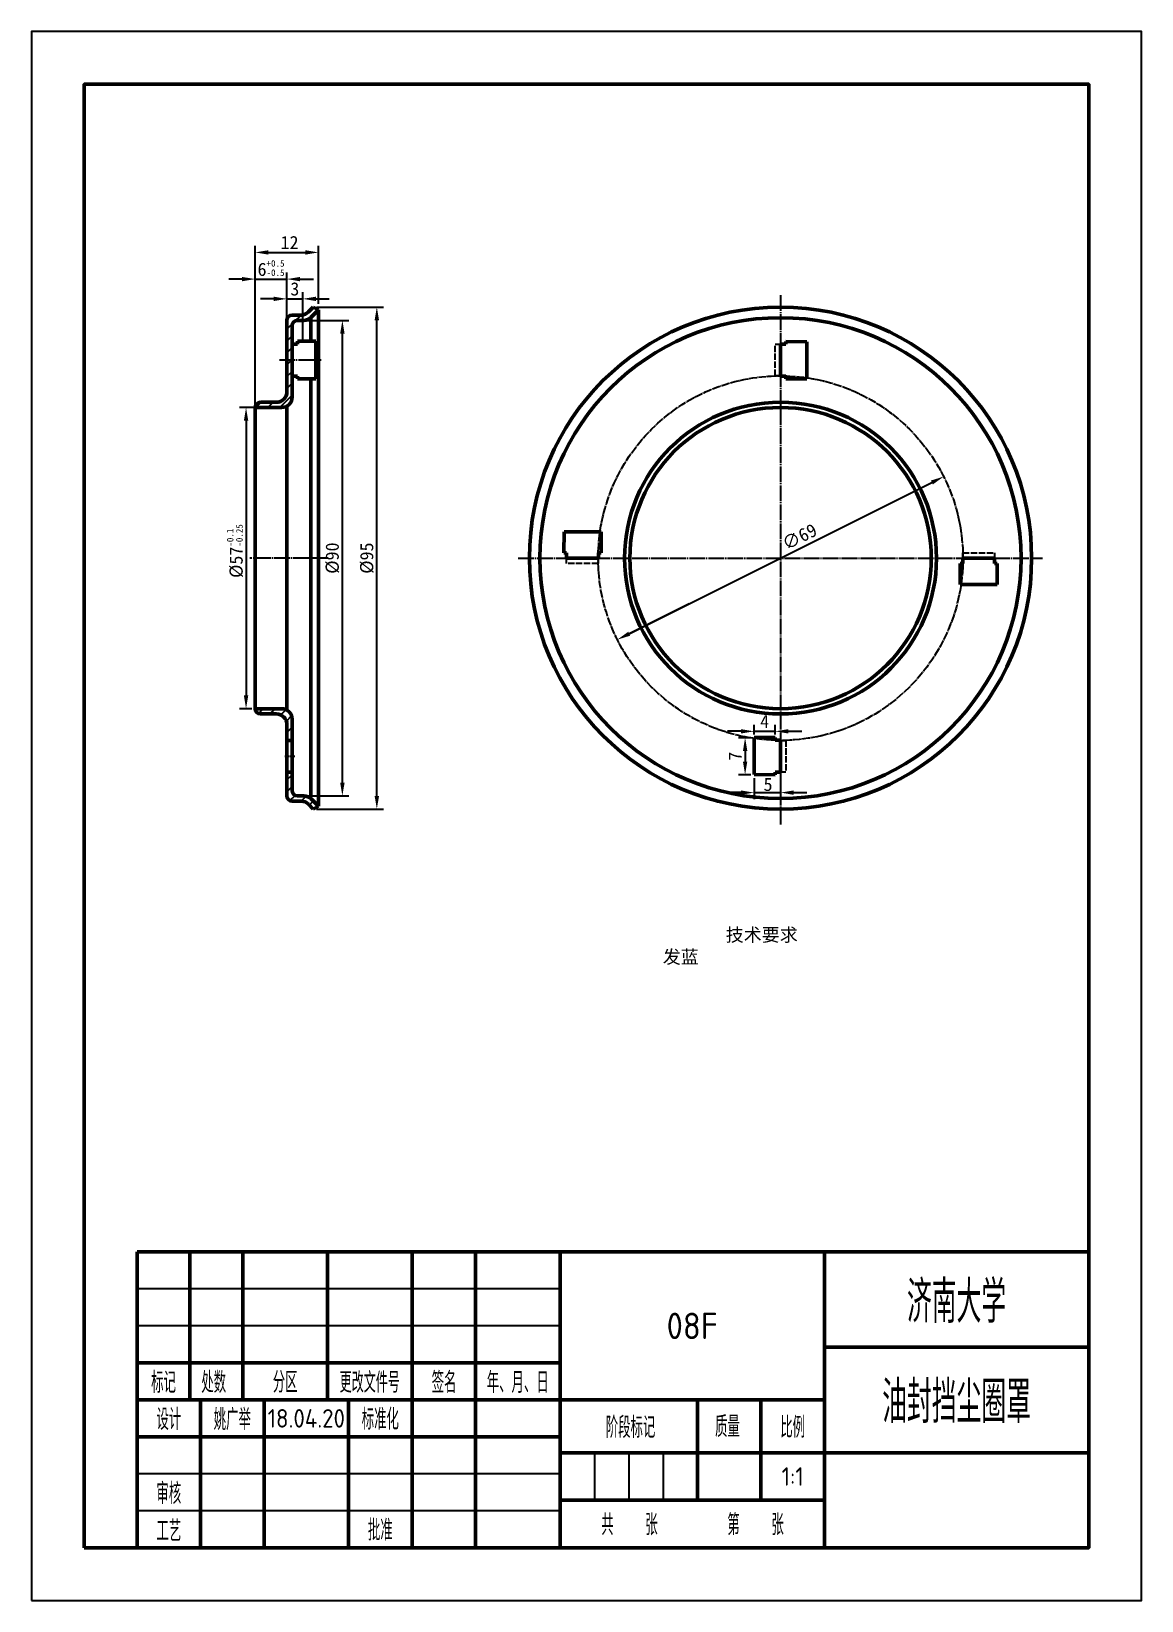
# Model space of a CAD drawing. Header units: millimetres. Extents: x 213 to 423, y 25 to 322.
import ezdxf
from ezdxf.enums import TextEntityAlignment as Align

# ---------------------------------------------------------------- set-up
doc = ezdxf.new("R2010")
doc.units = ezdxf.units.MM
doc.linetypes.add('ACAD_ISO02W100', pattern=[15, 12, -3])
doc.linetypes.add('点画线', pattern=[18, 15, -1, 1, -1])
for name, color, linetype in [('剖面线', 3, 'Continuous'), ('文字', 7, 'Continuous'), ('标注', 3, 'Continuous'), ('点画线', 1, '点画线'), ('细实线', 1, 'Continuous'), ('虚线', 7, 'ACAD_ISO02W100'), ('辅助线', 4, 'Continuous'), ('辅助线 @ 1', 4, 'Continuous')]:
    doc.layers.add(name, color=color, linetype=linetype)
doc.layers.add('粗实线', color=7, linetype='Continuous', lineweight=50)
doc.styles.add('数字直体', font='isocp.shx')
doc.styles.add('汉字长仿宋体', font='hyswlongfangsong.ttf', dxfattribs={"width": 0.67})
doc.dimstyles.new('ISO-25', dxfattribs={"dimtxt": 2.5, "dimasz": 2.5, "dimexe": 1.25, "dimexo": 0.625, "dimtad": 1, "dimdsep": 46, "dimtxsty": 'Standard', "dimcen": 2.5, "dimadec": 0, "dimazin": 0, "dimtfac": 1, "dimtmove": 0, "dimatfit": 3, "dimfxl": 1, "dimarcsym": 0})

# ---------------------------------------------------------------- blocks, each defined once
blk = doc.blocks.new('不装订A4(带注释性)')
at = {"layer": '粗实线'}
for p, q in [((0, 56), (-180, 56)), ((-180, 56), (-180, 0)), ((-180, 56), (-180, 28)), ((-170, 56), (-170, 28)), ((-160, 56), (-160, 28)), ((-144, 56), (-144, 28)), ((-128, 56), (-128, 0)), ((-116, 56), (-116, 0)), ((-100, 56), (-100, 0)), ((-50, 56), (-50, 0)), ((0, 0), (0, 56)), ((0, 38), (-50, 38)), ((-100, 35), (-180, 35)), ((-50, 28), (-180, 28)), ((-168, 28), (-168, 0)), ((-156, 28), (-156, 0)), ((-140, 28), (-140, 0)), ((-74, 28), (-74, 9)), ((-62, 28), (-62, 9)), ((-100, 21), (-180, 21)), ((0, 18), (-100, 18)), ((-50, 9), (-100, 9)), ((-180, 0), (0, 0))]:
    blk.add_line(p, q, dxfattribs=at)
blk.add_lwpolyline([(-190, 0), (0, 0), (0, 277), (-190, 277)], close=True, dxfattribs=at)
at = {"layer": '细实线'}
for p, q in [((-100, 49), (-180, 49)), ((-100, 42), (-180, 42)), ((-93.5, 18), (-93.5, 9)), ((-87, 18), (-87, 9)), ((-80.5, 18), (-80.5, 9)), ((-100, 14), (-180, 14)), ((-100, 7), (-180, 7))]:
    blk.add_line(p, q, dxfattribs=at)
at = {"layer": '辅助线'}
blk.add_lwpolyline([(-200, -10), (10, -10), (10, 287), (-200, 287)], close=True, dxfattribs=at)
at = {"layer": '文字', "style": '汉字长仿宋体', "width": 0.67}
for s, height, p in [('标记', 3.5, (-175, 31.5)), ('处数', 3.5, (-165.51, 31.5)), ('分区', 3.5, (-152, 31.5)), ('更改文件号', 3.4, (-136, 31.5)), ('签名', 3.5, (-121.94, 31.5)), ('年、月、日', 3.5, (-108, 31.5)), ('标准化', 3.5, (-134, 24.54)), ('设计', 3.5, (-174, 24.5)), ('阶段标记', 3.5, (-86.67, 23)), ('质量', 3.5, (-68.33, 23.13)), ('比例', 3.5, (-56, 23)), ('审核', 3.5, (-174, 10.5)), ('工艺', 3.5, (-174, 3.46)), ('批准', 3.5, (-134, 3.54))]:
    blk.add_text(s, height=height, dxfattribs=at).set_placement(p, align=Align.MIDDLE)
for s, p in [(' 共     张', (-93.4, 2.77)), (' 第     张', (-69.55, 2.77))]:
    blk.add_text(s, height=3.5, dxfattribs=at).set_placement(p)
for tag, height, p in [('单位名称', 7, (-25, 47)), ('图名', 7, (-25, 28)), ('设计者', 3.5, (-162, 24.46)), ('标准化', 3.5, (-122, 24.46)), ('质量', 3.5, (-68, 13.5)), ('蔡冬梅', 3.5, (-162, 10.46)), ('工艺者', 3.5, (-162, 3.54)), ('批准者', 3.5, (-122, 3.54))]:
    blk.add_attdef(tag, text='', height=height, dxfattribs=at).set_placement(p, align=Align.MIDDLE)
at = {"layer": '文字', "style": '数字直体'}
for tag, height, p in [('45', 5, (-75, 42)), ('16.10.10', 3.5, (-148, 24.5)), ('16.10.10', 3.5, (-108, 24.5)), ('1:1', 3.5, (-56, 13.5)), ('16.10.10', 3.5, (-148, 10.5)), ('001', 5, (-25, 9)), ('1', 3.5, (-63.1, 4.31)), ('16.10.10', 3.5, (-148, 3.5)), ('16.10.10', 3.5, (-108, 3.57))]:
    blk.add_attdef(tag, text='', height=height, dxfattribs=at).set_placement(p, align=Align.MIDDLE)
blk = doc.blocks.new('*D6')
at = {"layer": 'Defpoints', "color": 0, "transparency": 16777216}
for p in [(349.98, 188.77), (348.28, 181.77), (349.98, 181.77)]:
    blk.add_point(p, dxfattribs=at)
at = {"layer": '标注', "color": 0, "lineweight": -2, "transparency": 16777216}
for p, q in [((349.36, 188.77), (347.03, 188.77)), ((348.28, 186.27), (348.28, 184.27)), ((349.36, 181.77), (347.03, 181.77))]:
    blk.add_line(p, q, dxfattribs=at)
at = {"layer": '标注', "color": 0, "transparency": 16777216}
for points in [[(347.87, 186.27), (348.7, 186.27), (348.28, 188.77)], [(347.87, 184.27), (348.7, 184.27), (348.28, 181.77)]]:
    blk.add_solid(points, dxfattribs=at)
at = {"layer": '标注', "color": 0, "transparency": 16777216, "insert": (346.41, 185.27), "char_height": 2.5, "attachment_point": 5, "rotation": 90}
blk.add_mtext('7', dxfattribs=at)
blk = doc.blocks.new('*D7')
at = {"layer": 'Defpoints', "color": 0, "transparency": 16777216}
for p in [(349.98, 188.77), (353.98, 189.99), (353.98, 188.77)]:
    blk.add_point(p, dxfattribs=at)
at = {"layer": '标注', "color": 0, "lineweight": -2, "transparency": 16777216}
for p, q in [((349.98, 189.39), (349.98, 191.24)), ((353.98, 189.39), (353.98, 191.24)), ((347.48, 189.99), (344.98, 189.99)), ((349.98, 189.99), (353.98, 189.99)), ((356.48, 189.99), (358.98, 189.99))]:
    blk.add_line(p, q, dxfattribs=at)
at = {"layer": '标注', "color": 0, "transparency": 16777216}
for points in [[(347.48, 190.4), (347.48, 189.57), (349.98, 189.99)], [(356.48, 190.4), (356.48, 189.57), (353.98, 189.99)]]:
    blk.add_solid(points, dxfattribs=at)
at = {"layer": '标注', "color": 0, "transparency": 16777216, "insert": (351.98, 191.86), "char_height": 2.5, "attachment_point": 5}
blk.add_mtext('4', dxfattribs=at)
blk = doc.blocks.new('*D2')
at = {"layer": 'Defpoints', "color": 0, "transparency": 16777216}
for p in [(256.61, 251.27), (253.88, 194.27), (255.61, 194.27)]:
    blk.add_point(p, dxfattribs=at)
at = {"layer": '标注', "color": 0, "lineweight": -2, "transparency": 16777216}
for p, q in [((255.98, 251.27), (252.63, 251.27)), ((253.88, 248.77), (253.88, 196.77)), ((254.98, 194.27), (252.63, 194.27))]:
    blk.add_line(p, q, dxfattribs=at)
at = {"layer": '标注', "color": 0, "transparency": 16777216}
for points in [[(253.47, 248.77), (254.3, 248.77), (253.88, 251.27)], [(253.47, 196.77), (254.3, 196.77), (253.88, 194.27)]]:
    blk.add_solid(points, dxfattribs=at)
at = {"layer": '标注', "color": 0, "transparency": 16777216, "insert": (251.8, 224.11), "char_height": 2.5, "attachment_point": 5, "rotation": 90}
blk.add_mtext('%%C57{\\H0.5x;\\S-0.1^ -0.25;}', dxfattribs=at)
blk = doc.blocks.new('*D3')
at = {"layer": 'Defpoints', "color": 0, "transparency": 16777216}
for p in [(267.61, 280.63), (267.61, 270.27), (255.61, 250.77)]:
    blk.add_point(p, dxfattribs=at)
at = {"layer": '标注', "color": 0, "lineweight": -2, "transparency": 16777216}
for p, q in [((255.61, 251.39), (255.61, 281.88)), ((258.11, 280.63), (265.11, 280.63)), ((267.61, 270.89), (267.61, 281.88))]:
    blk.add_line(p, q, dxfattribs=at)
at = {"layer": '标注', "color": 0, "transparency": 16777216}
for points in [[(258.11, 281.04), (258.11, 280.21), (255.61, 280.63)], [(265.11, 281.04), (265.11, 280.21), (267.61, 280.63)]]:
    blk.add_solid(points, dxfattribs=at)
at = {"layer": '标注', "color": 0, "transparency": 16777216, "insert": (262.11, 282.5), "char_height": 2.5, "attachment_point": 5}
blk.add_mtext('12', dxfattribs=at)
blk = doc.blocks.new('*D4')
at = {"layer": 'Defpoints', "color": 0, "transparency": 16777216}
for p in [(261.61, 275.58), (261.61, 268.77), (255.61, 251.27)]:
    blk.add_point(p, dxfattribs=at)
at = {"layer": '标注', "color": 0, "lineweight": -2, "transparency": 16777216}
for p, q in [((255.61, 251.89), (255.61, 276.83)), ((261.61, 269.39), (261.61, 276.83)), ((253.11, 275.58), (250.61, 275.58)), ((255.61, 275.58), (261.61, 275.58)), ((264.11, 275.58), (266.61, 275.58))]:
    blk.add_line(p, q, dxfattribs=at)
at = {"layer": '标注', "color": 0, "transparency": 16777216}
for points in [[(253.11, 275.99), (253.11, 275.16), (255.61, 275.58)], [(264.11, 275.99), (264.11, 275.16), (261.61, 275.58)]]:
    blk.add_solid(points, dxfattribs=at)
at = {"layer": '标注', "color": 0, "transparency": 16777216, "insert": (258.61, 277.66), "char_height": 2.5, "attachment_point": 5}
blk.add_mtext('6{\\H0.5x;\\S+0.5^ -0.5;}', dxfattribs=at)
blk = doc.blocks.new('*D8')
at = {"layer": 'Defpoints', "color": 0, "transparency": 16777216}
for p in [(349.98, 181.77), (354.98, 181.77), (354.98, 178.39)]:
    blk.add_point(p, dxfattribs=at)
at = {"layer": '标注', "color": 0, "lineweight": -2, "transparency": 16777216}
for p, q in [((347.48, 178.39), (344.98, 178.39)), ((349.98, 181.14), (349.98, 177.14)), ((349.98, 178.39), (354.98, 178.39)), ((354.98, 181.14), (354.98, 177.14)), ((357.48, 178.39), (359.98, 178.39))]:
    blk.add_line(p, q, dxfattribs=at)
at = {"layer": '标注', "color": 0, "transparency": 16777216}
for points in [[(347.48, 178.8), (347.48, 177.97), (349.98, 178.39)], [(357.48, 178.8), (357.48, 177.97), (354.98, 178.39)]]:
    blk.add_solid(points, dxfattribs=at)
at = {"layer": '标注', "color": 0, "transparency": 16777216, "insert": (352.62, 179.93), "char_height": 2.5, "attachment_point": 5}
blk.add_mtext('5', dxfattribs=at)
blk = doc.blocks.new('*D5')
at = {"layer": 'Defpoints', "color": 0, "ltscale": 0.05, "transparency": 16777216}
for p in [(264.61, 271.84), (261.61, 263.27), (264.61, 263.27)]:
    blk.add_point(p, dxfattribs=at)
at = {"layer": '标注', "color": 0, "lineweight": -2, "ltscale": 0.05, "transparency": 16777216}
for p, q in [((259.11, 271.84), (256.61, 271.84)), ((261.61, 263.89), (261.61, 273.09)), ((261.61, 271.84), (264.61, 271.84)), ((264.61, 263.89), (264.61, 273.09)), ((267.11, 271.84), (269.61, 271.84))]:
    blk.add_line(p, q, dxfattribs=at)
at = {"layer": '标注', "color": 0, "ltscale": 0.05, "transparency": 16777216}
for points in [[(259.11, 272.25), (259.11, 271.42), (261.61, 271.84)], [(267.11, 272.25), (267.11, 271.42), (264.61, 271.84)]]:
    blk.add_solid(points, dxfattribs=at)
at = {"layer": '标注', "color": 0, "ltscale": 0.05, "transparency": 16777216, "insert": (263.11, 273.71), "char_height": 2.5, "attachment_point": 5}
blk.add_mtext('3', dxfattribs=at)
blk = doc.blocks.new('*D9')
at = {"layer": 'Defpoints', "color": 0, "ltscale": 0.05, "transparency": 16777216}
for p in [(385.84, 238.2), (324.12, 207.34)]:
    blk.add_point(p, dxfattribs=at)
at = {"layer": '标注', "color": 0, "lineweight": -2, "ltscale": 0.05, "transparency": 16777216}
blk.add_line((326.36, 208.46), (383.6, 237.08), dxfattribs=at)
at = {"layer": '标注', "color": 0, "ltscale": 0.05, "transparency": 16777216}
for points in [[(383.42, 237.45), (383.79, 236.71), (385.84, 238.2)], [(326.17, 208.83), (326.55, 208.09), (324.12, 207.34)]]:
    blk.add_solid(points, dxfattribs=at)
at = {"layer": '标注', "color": 0, "ltscale": 0.05, "transparency": 16777216, "insert": (358.58, 226.82), "char_height": 2.5, "attachment_point": 5, "rotation": 26.5651}
blk.add_mtext('∅69', dxfattribs=at)
blk = doc.blocks.new('*D10')
at = {"layer": 'Defpoints', "color": 0, "ltscale": 0.05, "transparency": 16777216}
for p in [(264.79, 267.77), (272.1, 267.77), (264.79, 177.77)]:
    blk.add_point(p, dxfattribs=at)
at = {"layer": '标注', "color": 0, "lineweight": -2, "ltscale": 0.05, "transparency": 16777216}
for p, q in [((265.41, 267.77), (273.35, 267.77)), ((272.1, 180.27), (272.1, 265.27)), ((265.41, 177.77), (273.35, 177.77))]:
    blk.add_line(p, q, dxfattribs=at)
at = {"layer": '标注', "color": 0, "ltscale": 0.05, "transparency": 16777216}
for points in [[(271.69, 265.27), (272.52, 265.27), (272.1, 267.77)], [(271.69, 180.27), (272.52, 180.27), (272.1, 177.77)]]:
    blk.add_solid(points, dxfattribs=at)
at = {"layer": '标注', "color": 0, "ltscale": 0.05, "transparency": 16777216, "insert": (270.23, 222.77), "char_height": 2.5, "attachment_point": 5, "rotation": 90}
blk.add_mtext('%%C90', dxfattribs=at)
blk = doc.blocks.new('*D11')
at = {"layer": 'Defpoints', "color": 0, "ltscale": 0.05, "transparency": 16777216}
for p in [(266.6, 270.27), (278.62, 270.27), (266.6, 175.27)]:
    blk.add_point(p, dxfattribs=at)
at = {"layer": '标注', "color": 0, "lineweight": -2, "ltscale": 0.05, "transparency": 16777216}
for p, q in [((267.23, 270.27), (279.87, 270.27)), ((278.62, 177.77), (278.62, 267.77)), ((267.23, 175.27), (279.87, 175.27))]:
    blk.add_line(p, q, dxfattribs=at)
at = {"layer": '标注', "color": 0, "ltscale": 0.05, "transparency": 16777216}
for points in [[(278.2, 267.77), (279.04, 267.77), (278.62, 270.27)], [(278.2, 177.77), (279.04, 177.77), (278.62, 175.27)]]:
    blk.add_solid(points, dxfattribs=at)
at = {"layer": '标注', "color": 0, "ltscale": 0.05, "transparency": 16777216, "insert": (276.75, 222.77), "char_height": 2.5, "attachment_point": 5, "rotation": 90}
blk.add_mtext('%%C95', dxfattribs=at)

msp = doc.modelspace()

# ---------------------------------------------------------------- hatches: boundary and pattern name
at = {"layer": '剖面线'}
h = msp.add_hatch(dxfattribs=at)
h.set_pattern_fill('ANSI31', color=256, scale=0.5)
h.paths.add_polyline_path([(262.605, 182.27), (261.605, 182.27), (261.605, 177.77, 0.4142136), (262.605, 176.77), (264.276, 176.77, -0.1990802), (265.691, 176.183), (266.603, 175.27), (267.605, 175.8), (266.189, 177.195, 0.1969507), (264.786, 177.77), (263.605, 177.77, -0.4142136), (262.605, 178.77)])
h.paths.add_polyline_path([(260.605, 194.27), (256.605, 194.27), (255.605, 194.27, 0.4142136), (256.605, 193.27), (259.605, 193.27, -0.4142136), (261.605, 191.27), (261.605, 188.27), (262.605, 188.27), (262.605, 192.27, 0.4142136)])
h.paths.add_polyline_path([(262.605, 253.27), (262.605, 257.27), (262.605, 260.27), (261.605, 260.27), (261.605, 254.27, -0.4142136), (259.605, 252.27), (256.605, 252.27, 0.4142136), (255.605, 251.27), (256.605, 251.27), (260.605, 251.27, 0.4142136)])
h.paths.add_polyline_path([(262.605, 266.77, -0.4142136), (263.605, 267.77), (264.786, 267.77, 0.1969507), (266.189, 268.345), (267.605, 269.74), (266.603, 270.27), (265.691, 269.357, -0.1990802), (264.276, 268.77), (262.605, 268.77, 0.4142136), (261.605, 267.77), (261.605, 263.27), (261.605, 260.27), (262.605, 260.27)])

# ---------------------------------------------------------------- linework, layer by layer
at = {"layer": '标注', "ltscale": 0.05}
msp.add_line((337.679, 214.119), (326.36, 208.459), dxfattribs=at)
at = {"layer": '点画线', "ltscale": 0.2}
for p, q in [((354.982, 272.541), (354.982, 172.169)), ((260.178, 260.27), (268.104, 260.27)), ((269.404, 222.77), (254.571, 222.77)), ((305.331, 222.77), (404.529, 222.77))]:
    msp.add_line(p, q, dxfattribs=at)
at = {"layer": '点画线', "ltscale": 0.02}
msp.add_line((261.208, 185.27), (263.126, 185.27), dxfattribs=at)
at = {"layer": '点画线', "ltscale": 0.1}
msp.add_circle((354.982, 222.77), 34.5, dxfattribs=at)
at = {"layer": '粗实线', "ltscale": 0.05}
for p, q in [((261.605, 263.27), (261.605, 267.77)), ((262.605, 268.77), (264.276, 268.77)), ((263.605, 267.77), (264.786, 267.77)), ((265.691, 269.357), (266.603, 270.27)), ((266.189, 268.345), (267.605, 269.74)), ((267.605, 269.74), (266.603, 270.27)), ((267.605, 222.77), (267.605, 269.74)), ((262.605, 257.27), (262.605, 266.77)), ((261.605, 254.27), (261.605, 263.27)), ((256.605, 251.27), (255.605, 251.27)), ((256.605, 252.27), (259.605, 252.27)), ((261.605, 251.538), (261.605, 194.002)), ((267.605, 222.77), (267.605, 175.8)), ((256.605, 194.27), (255.605, 194.27)), ((256.605, 193.27), (259.605, 193.27)), ((261.605, 191.27), (261.605, 182.27)), ((261.605, 182.27), (261.605, 177.77)), ((262.605, 182.27), (262.605, 178.77)), ((262.605, 176.77), (264.276, 176.77)), ((263.605, 177.77), (264.786, 177.77)), ((265.691, 176.183), (266.603, 175.27)), ((266.189, 177.195), (267.605, 175.8)), ((267.605, 175.8), (266.603, 175.27))]:
    msp.add_line(p, q, dxfattribs=at)
at = {"layer": '粗实线'}
for p, q in [((266.105, 263.814), (266.105, 268.267)), ((262.605, 263.27), (263.605, 263.27)), ((267.105, 263.814), (263.605, 263.814)), ((263.605, 263.814), (263.605, 263.27)), ((267.105, 263.814), (267.105, 256.726)), ((267.605, 263.726), (267.605, 256.726)), ((354.982, 257.27), (354.982, 263.27)), ((354.982, 263.27), (355.982, 263.27)), ((355.982, 263.27), (355.982, 263.77)), ((355.982, 263.77), (359.982, 263.726)), ((359.982, 263.726), (359.982, 256.726)), ((262.605, 257.27), (262.605, 253.27)), ((263.605, 257.226), (262.605, 257.226)), ((263.605, 256.726), (263.605, 257.226)), ((267.105, 256.726), (263.605, 256.726)), ((266.105, 222.77), (266.105, 256.726)), ((355.982, 257.226), (354.982, 257.226)), ((355.982, 256.726), (355.982, 257.226)), ((359.982, 256.726), (355.982, 256.726)), ((255.605, 222.77), (255.605, 251.27)), ((256.605, 251.27), (260.605, 251.27)), ((313.982, 223.77), (314.026, 227.77)), ((314.026, 227.77), (321.026, 227.77)), ((321.026, 227.77), (321.026, 223.77)), ((255.605, 222.77), (255.605, 194.77)), ((266.105, 222.77), (266.105, 177.77)), ((314.482, 223.77), (313.982, 223.77)), ((314.482, 222.77), (314.482, 223.77)), ((320.482, 222.77), (314.482, 222.77)), ((321.026, 223.77), (320.526, 223.77)), ((320.526, 223.77), (320.526, 222.77)), ((389.438, 221.77), (389.438, 222.77)), ((389.482, 222.77), (395.482, 222.77)), ((395.482, 222.77), (395.482, 221.77)), ((388.938, 221.77), (389.438, 221.77)), ((388.938, 217.77), (388.938, 221.77)), ((395.482, 221.77), (395.982, 221.77)), ((395.982, 221.77), (395.938, 217.77)), ((395.938, 217.77), (388.938, 217.77)), ((255.605, 194.27), (255.605, 194.77)), ((256.605, 194.27), (260.605, 194.27)), ((262.605, 182.27), (262.605, 192.27)), ((262.605, 188.27), (261.605, 188.27)), ((349.982, 181.814), (349.982, 188.814)), ((349.982, 188.814), (353.982, 188.814)), ((353.982, 188.814), (353.982, 188.314)), ((353.982, 188.314), (354.982, 188.314)), ((354.982, 188.27), (354.982, 182.27)), ((262.605, 182.27), (261.605, 182.27)), ((353.982, 181.77), (349.982, 181.814)), ((354.982, 182.27), (353.982, 182.27)), ((353.982, 182.27), (353.982, 181.77))]:
    msp.add_line(p, q, dxfattribs=at)
for radius in [47.5, 45.5, 28.5]:
    msp.add_circle((354.982, 222.77), radius, dxfattribs=at)
at = {"layer": '粗实线', "ltscale": 0.05}
msp.add_circle((354.982, 222.77), 29.5, dxfattribs=at)
for centre, radius, start, end in [((262.605, 267.77), 1, 90, 180), ((263.605, 266.77), 1, 90, 180), ((264.276, 270.77), 2, 270, 315.037), ((264.786, 269.77), 2, 270, 314.56737), ((259.605, 254.27), 2, 270, 0), ((256.605, 251.27), 1, 90, 180), ((256.605, 194.27), 1, 180, 270), ((259.605, 191.27), 2, 0, 90), ((263.605, 178.77), 1, 180, 270), ((262.605, 177.77), 1, 180, 270), ((264.276, 174.77), 2, 44.963, 90), ((264.786, 175.77), 2, 45.43263, 90)]:
    msp.add_arc(centre, radius, start, end, dxfattribs=at)
at = {"layer": '粗实线'}
for centre, start, end in [((260.605, 253.27), 270, 0), ((260.605, 192.27), 360, 90)]:
    msp.add_arc(centre, 2, start, end, dxfattribs=at)
at = {"layer": '虚线', "ltscale": 0.1}
for p, q in [((353.982, 257.27), (353.982, 263.27)), ((353.982, 263.27), (354.982, 263.27)), ((354.982, 257.27), (353.982, 257.27)), ((314.482, 221.77), (314.482, 222.77)), ((320.482, 222.77), (320.482, 221.77)), ((389.482, 222.77), (389.482, 223.77)), ((389.482, 223.77), (395.482, 223.77)), ((395.482, 223.77), (395.482, 222.77)), ((320.482, 221.77), (314.482, 221.77)), ((354.982, 188.27), (355.982, 188.27)), ((355.982, 188.27), (355.982, 182.27)), ((355.982, 182.27), (354.982, 182.27))]:
    msp.add_line(p, q, dxfattribs=at)

# ---------------------------------------------------------------- block references
at = {"layer": '辅助线 @ 1'}
ref = msp.add_blockref('不装订A4(带注释性)', (413.279, 35.462), dxfattribs=at)
ref.add_attrib('设计者', '姚广举', dxfattribs={"layer": '文字', "height": 3.5, "style": '汉字长仿宋体', "width": 0.67}).set_placement((251.279, 59.926), align=Align.MIDDLE)
ref.add_attrib('16.10.10', '18.04.20', dxfattribs={"layer": '文字', "height": 3.5, "style": '数字直体'}).set_placement((265.279, 59.962), align=Align.MIDDLE)
ref.add_attrib('1:1', '1:1', dxfattribs={"layer": '文字', "height": 3.5, "style": '数字直体'}).set_placement((357.279, 48.962), align=Align.MIDDLE)
ref.add_attrib('单位名称', '济南大学', dxfattribs={"layer": '文字', "height": 7, "style": '汉字长仿宋体', "width": 0.67}).set_placement((388.279, 82.462), align=Align.MIDDLE)
ref.add_attrib('图名', '油封挡尘圈罩', dxfattribs={"layer": '文字', "height": 7, "style": '汉字长仿宋体', "width": 0.67}).set_placement((388.279, 63.462), align=Align.MIDDLE)
ref.add_attrib('45', '08F', dxfattribs={"layer": '文字', "height": 5, "style": '数字直体'}).set_placement((338.279, 77.462), align=Align.MIDDLE)

# ---------------------------------------------------------------- texts
at = {"layer": '文字', "insert": (332.699, 152.719), "char_height": 2.5, "attachment_point": 1}
msp.add_mtext_dynamic_manual_height_columns('{\\fSimSun|b0|i0|c134|p2;       技术要求}\\P\\pt2.5;{\\fSimSun|b0|i0|c134|p2;发蓝}', width=65.75906, gutter_width=12.5, heights=[0], dxfattribs=at)

# ---------------------------------------------------------------- dimensions: what is measured, and where the dimension line sits
at = {"layer": '标注'}
dim = msp.add_linear_dim(base=(267.605, 280.628), p1=(255.605, 250.77), p2=(267.605, 270.27), dimstyle='ISO-25', dxfattribs=at)
dim.commit()
dim.dimension.update_dxf_attribs({"geometry": '*D3', "text_midpoint": (262.105, 280.628), "dimtype": 160})
dim = msp.add_linear_dim(base=(261.605, 275.578), p1=(255.605, 251.27), p2=(261.605, 268.77), text='<>{\\H0.5x;\\S+0.5^ -0.5;}', dimstyle='ISO-25', dxfattribs=at)
dim.commit()
dim.dimension.update_dxf_attribs({"geometry": '*D4', "text_midpoint": (258.605, 275.578), "dimtype": 160})
at = {"layer": '标注', "ltscale": 0.05}
dim = msp.add_linear_dim(base=(264.605, 271.836), p1=(261.605, 263.27), p2=(264.605, 263.27), dimstyle='ISO-25', dxfattribs=at)
dim.commit()
dim.dimension.update_dxf_attribs({"geometry": '*D5', "text_midpoint": (263.105, 273.711)})
for base, p1, p2, text, picture, middle in [((272.103, 267.77), (264.786, 177.77), (264.786, 267.77), '%%C<>', '*D10', (272.103, 222.77)), ((278.62, 270.27), (266.603, 175.27), (266.603, 270.27), '%%C95', '*D11', (278.62, 222.77))]:
    dim = msp.add_linear_dim(base=base, p1=p1, p2=p2, angle=90, text=text, dimstyle='ISO-25', dxfattribs=at)
    dim.commit()
    dim.dimension.update_dxf_attribs({"geometry": picture, "text_midpoint": middle, "dimtype": 160})
at = {"layer": '标注'}
dim = msp.add_linear_dim(base=(253.882, 194.27), p1=(256.605, 251.27), p2=(255.605, 194.27), angle=90, text='%%C<>{\\H0.5x;\\S-0.1^ -0.25;}', dimstyle='ISO-25', dxfattribs=at)
dim.commit()
dim.dimension.update_dxf_attribs({"geometry": '*D2', "text_midpoint": (253.882, 224.108), "dimtype": 160})
at = {"layer": '标注', "ltscale": 0.05}
dim = msp.add_diameter_dim_2p(p1=(324.124, 207.341), p2=(385.84, 238.199), dimstyle='ISO-25', override={"dimtad": 3, "dimtmove": 2}, dxfattribs=at)
dim.commit()
dim.dimension.update_dxf_attribs({"geometry": '*D9', "text_midpoint": (358.581, 226.824), "dimtype": 163})
at = {"layer": '标注'}
dim = msp.add_linear_dim(base=(353.982, 189.988), p1=(349.982, 188.77), p2=(353.982, 188.77), dimstyle='ISO-25', dxfattribs=at)
dim.commit()
dim.dimension.update_dxf_attribs({"geometry": '*D7', "text_midpoint": (351.982, 191.863)})
dim = msp.add_linear_dim(base=(348.283, 181.77), p1=(349.982, 188.77), p2=(349.982, 181.77), angle=90, dimstyle='ISO-25', dxfattribs=at)
dim.commit()
dim.dimension.update_dxf_attribs({"geometry": '*D6', "text_midpoint": (346.408, 185.27)})
dim = msp.add_linear_dim(base=(354.982, 178.386), p1=(349.982, 181.77), p2=(354.982, 181.77), dimstyle='ISO-25', override={"dimtmove": 2}, dxfattribs=at)
dim.commit()
dim.dimension.update_dxf_attribs({"geometry": '*D8', "text_midpoint": (352.62, 179.929), "dimtype": 160})

doc.saveas('drawing.dxf')
